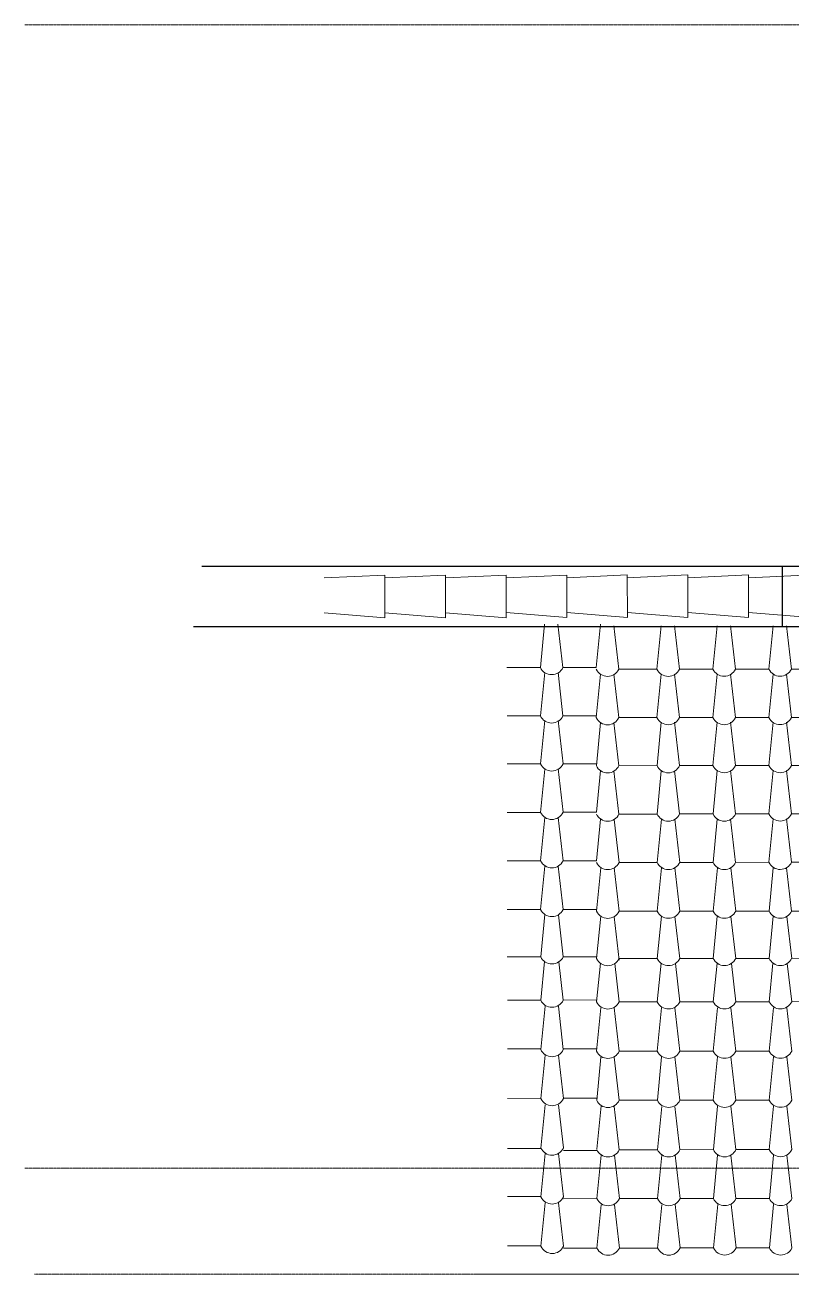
# Model space of a CAD drawing. Header units: millimetres. Extents: x -2768 to 386734, y -140 to 258833.
# Drawn here: x 237672 to 241292, y 134786 to 140686 of the extents above; entities that cross this region are included whole.
import ezdxf

# ---------------------------------------------------------------- set-up
doc = ezdxf.new("R2010")
doc.units = ezdxf.units.MM
doc.linetypes.add('HIDDEN', pattern=[9.525, 6.35, -3.175])
for name, color, linetype, lineweight in [('parapetto', 251, 'Continuous', 9), ('PROIEZIONI', 145, 'Continuous', 5), ('rilievo', 7, 'Continuous', 25), ('TRATTEGGIO_tetto', 1, 'Continuous', 0)]:
    doc.layers.add(name, color=color, linetype=linetype, lineweight=lineweight)

msp = doc.modelspace()

# ---------------------------------------------------------------- linework, layer by layer
at = {"layer": 'parapetto', "linetype": 'HIDDEN', "ltscale": 0.13}
for p, q in [((237671.9, 140686.2), (245652, 140686.2)), ((237671.9, 135286.2), (245652, 135286.2)), ((237717, 134786.2), (244682, 134786.2))]:
    msp.add_line(p, q, dxfattribs=at)
at = {"layer": 'PROIEZIONI'}
msp.add_line((244682, 134786.2), (239803.7, 134786.2), dxfattribs=at)
at = {"layer": 'rilievo', "linetype": 'ByBlock', "ltscale": 0.13}
for p, q in [((241413.7, 138127.6), (238506.1, 138127.6)), ((241245.8, 138127.8), (241246, 137843.8)), ((241424.7, 137843.9), (238466.7, 137843.9))]:
    msp.add_line(p, q, dxfattribs=at)
at = {"layer": 'TRATTEGGIO_tetto'}
for p, q in [((239370.4, 138087.6), (239084.3, 138074.1)), ((239656.4, 138087.8), (239370.4, 138074.3)), ((239370.4, 138087.6), (239370.5, 137886.1)), ((239942.5, 138087.9), (239656.4, 138074.5)), ((239656.6, 137886.3), (239656.4, 138087.8)), ((240228.6, 138088.1), (239942.5, 138074.7)), ((239942.5, 138087.9), (239942.6, 137886.5)), ((240514.6, 138088.3), (240228.6, 138074.9)), ((240228.7, 137886.7), (240228.6, 138088.1)), ((240800.7, 138088.5), (240514.6, 138075.1)), ((240514.6, 138088.3), (240514.8, 137886.8)), ((241086.7, 138088.7), (240800.7, 138075.3)), ((240800.8, 137887), (240800.7, 138088.5)), ((241086.7, 138088.7), (241086.9, 137887.2)), ((241508.8, 138095.3), (241086.8, 138075.4)), ((239084.4, 137909.8), (239370.5, 137886.1)), ((239370.5, 137909.9), (239656.6, 137886.3)), ((239656.6, 137910.1), (239942.6, 137886.5)), ((239942.6, 137910.3), (240228.7, 137886.7)), ((240228.7, 137910.5), (240514.8, 137886.8)), ((240514.7, 137910.7), (240800.8, 137887)), ((240800.8, 137910.9), (241086.9, 137887.2)), ((241086.9, 137911.1), (241428.5, 137882.8)), ((240124.4, 137855.9), (240104.3, 137651.2)), ((240124.4, 137855.9), (240104.3, 137651.2)), ((240187.2, 137855.9), (240210.8, 137651.3)), ((240388.4, 137856.1), (240368.3, 137651.4)), ((240451, 137847.7), (240474.5, 137643)), ((240674.4, 137847.9), (240654.4, 137643.2)), ((240737.3, 137848), (240760.9, 137643.3)), ((240938.5, 137848.2), (240918.4, 137643.5)), ((241001.4, 137848.3), (241024.9, 137643.6)), ((241202.5, 137848.5), (241182.4, 137643.8)), ((241265.4, 137848.5), (241288.9, 137643.9)), ((240104.3, 137651.2), (239946.7, 137651)), ((240368.3, 137651.4), (240210.8, 137651.3)), ((240124.6, 137627.2), (240104.5, 137422.5)), ((240124.6, 137627.2), (240104.5, 137422.5)), ((240187.5, 137627.3), (240211, 137422.6)), ((240388.3, 137619), (240368.3, 137414.3)), ((240451.2, 137619), (240474.7, 137414.4)), ((240654.4, 137643.2), (240474.5, 137643)), ((240674.7, 137619.2), (240654.6, 137414.5)), ((240737.6, 137619.3), (240761.1, 137414.7)), ((240918.4, 137643.5), (240760.9, 137643.3)), ((240938.7, 137619.5), (240918.6, 137414.8)), ((241001.6, 137619.6), (241025.1, 137414.9)), ((241182.4, 137643.8), (241024.9, 137643.6)), ((241202.7, 137619.8), (241182.6, 137415.1)), ((241265.6, 137619.8), (241289.1, 137415.2)), ((241447.7, 137644), (241290.2, 137643.9)), ((240104.5, 137422.5), (239947, 137422.3)), ((240368.5, 137422.8), (240211, 137422.6)), ((240654.6, 137414.5), (240474.7, 137414.4)), ((240918.6, 137414.8), (240761.1, 137414.7)), ((241182.6, 137415.1), (241025.1, 137414.9)), ((241448, 137415.3), (241290.4, 137415.2)), ((240124.8, 137400.2), (240104.7, 137195.5)), ((240124.8, 137400.2), (240104.7, 137195.5)), ((240187.7, 137400.3), (240211.2, 137195.7)), ((240388.6, 137392), (240368.5, 137187.3)), ((240451.5, 137392.1), (240475, 137187.4)), ((240674.9, 137392.3), (240654.8, 137187.6)), ((240737.8, 137392.4), (240761.3, 137187.7)), ((240938.9, 137392.6), (240918.9, 137187.9)), ((241001.8, 137392.6), (241025.3, 137188)), ((241202.9, 137392.8), (241182.9, 137188.1)), ((241265.8, 137392.9), (241289.3, 137188.2)), ((240104.7, 137195.5), (239947.2, 137195.4)), ((240368.8, 137195.8), (240211.2, 137195.7)), ((240654.8, 137187.6), (240475, 137187.4)), ((240918.9, 137187.9), (240761.3, 137187.7)), ((241182.9, 137188.1), (241025.3, 137188)), ((241448.2, 137188.4), (241290.7, 137188.2)), ((240125.1, 137171.7), (240105, 136967)), ((240125.1, 137171.7), (240105, 136967)), ((240187.9, 137171.8), (240211.5, 136967.1)), ((240388.3, 137164), (240369, 136967.3)), ((240451.7, 137163.5), (240475.2, 136958.9)), ((240675.1, 137163.8), (240655.1, 136959.1)), ((240738, 137163.8), (240761.5, 136959.2)), ((240939.2, 137164), (240919.1, 136959.3)), ((241002, 137164.1), (241025.6, 136959.4)), ((241203.2, 137164.3), (241183.1, 136959.6)), ((241266.1, 137164.4), (241289.6, 136959.7)), ((240105, 136967), (239947.4, 136966.8)), ((240125.3, 136943.1), (240105.2, 136738.4)), ((240125.3, 136943.1), (240105.2, 136738.4)), ((240188.2, 136943.2), (240211.7, 136738.5)), ((240369, 136967.3), (240211.5, 136967.1)), ((240655.1, 136959.1), (240475.2, 136958.9)), ((240919.1, 136959.3), (240761.5, 136959.2)), ((241183.1, 136959.6), (241025.6, 136959.4)), ((241448.4, 136959.9), (241290.9, 136959.7)), ((240388.5, 136935.4), (240369.2, 136738.7)), ((240452.1, 136933.3), (240475.4, 136730.3)), ((240675.4, 136935.1), (240655.3, 136730.4)), ((240738.3, 136935.2), (240761.8, 136730.5)), ((240939.4, 136935.4), (240919.3, 136730.7)), ((241002.3, 136935.5), (241025.8, 136730.8)), ((241203.4, 136935.7), (241183.3, 136731)), ((241266.3, 136935.7), (241289.8, 136731.1)), ((240105.2, 136738.4), (239947.7, 136738.2)), ((240125.5, 136712.8), (240105.4, 136508.1)), ((240125.5, 136712.8), (240105.4, 136508.1)), ((240188.4, 136712.9), (240211.9, 136508.3)), ((240369.2, 136738.7), (240211.7, 136738.5)), ((240389.3, 136704.6), (240369.2, 136499.9)), ((240452.2, 136704.7), (240475.7, 136500)), ((240655.3, 136730.4), (240475.4, 136730.3)), ((240675.6, 136704.9), (240655.5, 136500.2)), ((240738.5, 136705), (240762, 136500.3)), ((240919.3, 136730.7), (240761.8, 136730.5)), ((240939.6, 136705.2), (240919.5, 136500.5)), ((241002.5, 136705.2), (241026, 136500.6)), ((241183.3, 136731), (241025.8, 136730.8)), ((241203.6, 136705.4), (241183.6, 136500.7)), ((241266.5, 136705.5), (241290, 136500.8)), ((241448.7, 136731.2), (241291.1, 136731.1)), ((240105.4, 136508.1), (239947.9, 136508)), ((240125.3, 136484.7), (240105.7, 136284.7)), ((240189.4, 136483), (240212.2, 136284.8)), ((240369.5, 136508.4), (240211.9, 136508.3)), ((240389, 136476.5), (240369.4, 136276.4)), ((240452.1, 136472.7), (240475.6, 136268)), ((240655.5, 136500.2), (240475.7, 136500)), ((240675.4, 136476.8), (240655.8, 136276.7)), ((240739.5, 136475.1), (240762.2, 136276.8)), ((240919.5, 136500.5), (240762, 136500.3)), ((240939.4, 136477.1), (240919.8, 136277)), ((241003.5, 136475.3), (241026.3, 136277.1)), ((241183.6, 136500.7), (241026, 136500.6)), ((241203.4, 136477.3), (241183.8, 136277.2)), ((241267.5, 136475.6), (241290.3, 136277.3)), ((241448.9, 136501), (241291.4, 136500.8)), ((240105.7, 136284.7), (239948.1, 136284.5)), ((240123.8, 136262.5), (240105.9, 136080)), ((240191.6, 136260.8), (240212.4, 136080.1)), ((240369.7, 136284.9), (240212.2, 136284.8)), ((240387.5, 136254.3), (240369.6, 136071.7)), ((240455.3, 136252.6), (240476.1, 136071.8)), ((240655.8, 136276.7), (240475.9, 136276.5)), ((240673.9, 136254.5), (240656, 136072)), ((240741.7, 136252.9), (240762.4, 136072.1)), ((240919.8, 136277), (240762.2, 136276.8)), ((240937.9, 136254.8), (240920, 136072.3)), ((241005.7, 136253.1), (241026.5, 136072.4)), ((241183.8, 136277.2), (241026.3, 136277.1)), ((241201.9, 136255.1), (241184, 136072.6)), ((241269.7, 136253.4), (241290.5, 136072.7)), ((241449.1, 136277.5), (241291.6, 136277.3)), ((240105.9, 136080.3), (239948.4, 136080.1)), ((240369.9, 136080.6), (240212.4, 136080.4)), ((240656, 136072), (240476.1, 136071.8)), ((240920, 136072.3), (240762.4, 136072.1)), ((241026.5, 136072.4), (241184, 136072.6)), ((241449.3, 136072.8), (241290.5, 136072.7)), ((240126.2, 136051.3), (240106.1, 135846.6)), ((240189.1, 136051.3), (240212.6, 135846.7)), ((240389.9, 136043), (240369.9, 135838.3)), ((240452.8, 136043.1), (240476.3, 135838.4)), ((240676.3, 136043.3), (240656.2, 135838.6)), ((240739.2, 136043.4), (240762.7, 135838.7)), ((240940.3, 136043.6), (240920.2, 135838.9)), ((241003.2, 136043.6), (241026.7, 135839)), ((241204.3, 136043.8), (241184.2, 135839.1)), ((241267.2, 136043.9), (241290.7, 135839.3)), ((240106.1, 135850), (239948.6, 135849.8)), ((240126.4, 135819.5), (240106.4, 135614.8)), ((240189.3, 135819.6), (240212.8, 135614.9)), ((240370.2, 135850.3), (240212.6, 135850.1)), ((240656.2, 135838.6), (240476.3, 135838.4)), ((240920.2, 135838.9), (240762.7, 135838.7)), ((241184.2, 135839.1), (241026.7, 135839)), ((240390.2, 135811.3), (240370.1, 135606.6)), ((240453.1, 135811.3), (240476.6, 135606.7)), ((240676.5, 135811.6), (240656.4, 135606.9)), ((240739.4, 135811.6), (240762.9, 135607)), ((240940.5, 135811.8), (240920.5, 135607.1)), ((241003.4, 135811.9), (241026.9, 135607.2)), ((241204.5, 135812.1), (241184.5, 135607.4)), ((241267.4, 135812.2), (241290.9, 135607.5)), ((240106.4, 135616.1), (239948.8, 135616)), ((240126.7, 135586.1), (240106.6, 135381.4)), ((240189.6, 135586.1), (240213.1, 135381.5)), ((240370.4, 135616.4), (240212.9, 135616.2)), ((240656.4, 135606.9), (240476.6, 135606.7)), ((240920.5, 135607.1), (240762.9, 135607)), ((241184.5, 135607.4), (241026.9, 135607.2)), ((240390.7, 135580.7), (240370.6, 135376)), ((240453.3, 135577.9), (240476.8, 135373.2)), ((240676.8, 135578.1), (240656.7, 135373.4)), ((240739.6, 135578.2), (240763.2, 135373.5)), ((240940.8, 135578.4), (240920.7, 135373.7)), ((241003.7, 135578.5), (241027.2, 135373.8)), ((241204.8, 135578.7), (241184.7, 135374)), ((241267.7, 135578.7), (241291.2, 135374.1)), ((240106.6, 135379.5), (239949.1, 135379.4)), ((240126.9, 135355.2), (240106.8, 135150.5)), ((240189.8, 135355.3), (240213.3, 135150.6)), ((240370.6, 135369.2), (240213.1, 135369)), ((240390.7, 135347), (240370.6, 135142.3)), ((240453.5, 135347), (240477.1, 135142.4)), ((240656.7, 135373.4), (240476.8, 135373.2)), ((240677, 135347.3), (240656.9, 135142.6)), ((240739.9, 135347.3), (240763.4, 135142.7)), ((240920.7, 135373.7), (240763.2, 135373.5)), ((240941, 135347.5), (240920.9, 135142.8)), ((241003.9, 135347.6), (241027.4, 135142.9)), ((241184.7, 135374), (241027.2, 135373.8)), ((241205, 135347.8), (241184.9, 135143.1)), ((241267.9, 135347.9), (241291.4, 135143.2)), ((240106.8, 135152.6), (239949.3, 135152.4)), ((240127.1, 135121.8), (240107.1, 134917.1)), ((240127.1, 135121.8), (240107.1, 134917.1)), ((240190, 135121.8), (240213.5, 134917.2)), ((240370.9, 135142.2), (240213.3, 135142.1)), ((240390.9, 135113.5), (240370.8, 134908.8)), ((240453.8, 135113.6), (240477.3, 134908.9)), ((240656.9, 135142.6), (240477.1, 135142.4)), ((240677.2, 135113.8), (240657.2, 134909.1)), ((240740.1, 135113.9), (240763.6, 134909.2)), ((240920.9, 135142.8), (240763.4, 135142.7)), ((240941.2, 135114.1), (240921.2, 134909.4)), ((241004.1, 135114.2), (241027.6, 134909.5)), ((241184.9, 135143.1), (241027.4, 135142.9)), ((241205.3, 135114.4), (241185.2, 134909.7)), ((241268.1, 135114.4), (241291.7, 134909.8)), ((240107.1, 134919.2), (239949.5, 134919)), ((240370.8, 134908.8), (240213.3, 134908.7)), ((240657.2, 134909.1), (240477.3, 134908.9)), ((240921.2, 134909.4), (240763.6, 134909.2)), ((241185.2, 134909.7), (241027.6, 134909.5))]:
    msp.add_line(p, q, dxfattribs=at)
for centre in [(240157.5, 137676.2), (240421.3, 137668), (240707.6, 137668.2), (240971.6, 137668.5), (241235.6, 137668.8), (240157.7, 137447.5), (240421.5, 137439.3), (240707.8, 137439.6), (240971.8, 137439.8), (241235.8, 137440.1), (240158, 137220.6), (240421.7, 137212.3), (240708.1, 137212.6), (240972.1, 137212.9), (241236.1, 137213.2), (240158.2, 136992), (240421.9, 136983.8), (240708.3, 136984.1), (240972.3, 136984.3), (241236.3, 136984.6), (240158.4, 136763.4), (240422.2, 136755.2), (240708.5, 136755.5), (240972.5, 136755.7), (241236.5, 136756), (240158.7, 136533.2), (240422.4, 136524.9), (240708.7, 136525.2), (240972.8, 136525.5), (241236.8, 136525.8), (240158.9, 136309.7), (240422.6, 136301.4), (240709, 136301.7), (240973, 136302), (241237, 136302.3), (240159.1, 136105), (240422.8, 136096.8), (240709.2, 136097), (240973.2, 136097.3), (241237.2, 136097.6), (240159.3, 135871.6), (240423.1, 135863.3), (240709.4, 135863.6), (240973.4, 135863.9), (241237.4, 135864.2), (240159.6, 135639.8), (240423.3, 135631.6), (240709.7, 135631.9), (240973.7, 135632.2), (241237.7, 135632.4), (240159.8, 135406.4), (240423.6, 135398.2), (240709.9, 135398.5), (240973.9, 135398.7), (241237.9, 135399), (240160, 135175.5), (240423.8, 135167.3), (240710.1, 135167.6), (240974.1, 135167.9), (241238.2, 135168.1), (240160.3, 134942.1), (240424, 134933.9), (240710.4, 134934.2), (240974.4, 134934.4), (241238.4, 134934.7)]:
    msp.add_arc(centre, 58.8, 205.1863, 334.93008, dxfattribs=at)

doc.saveas('drawing.dxf')
